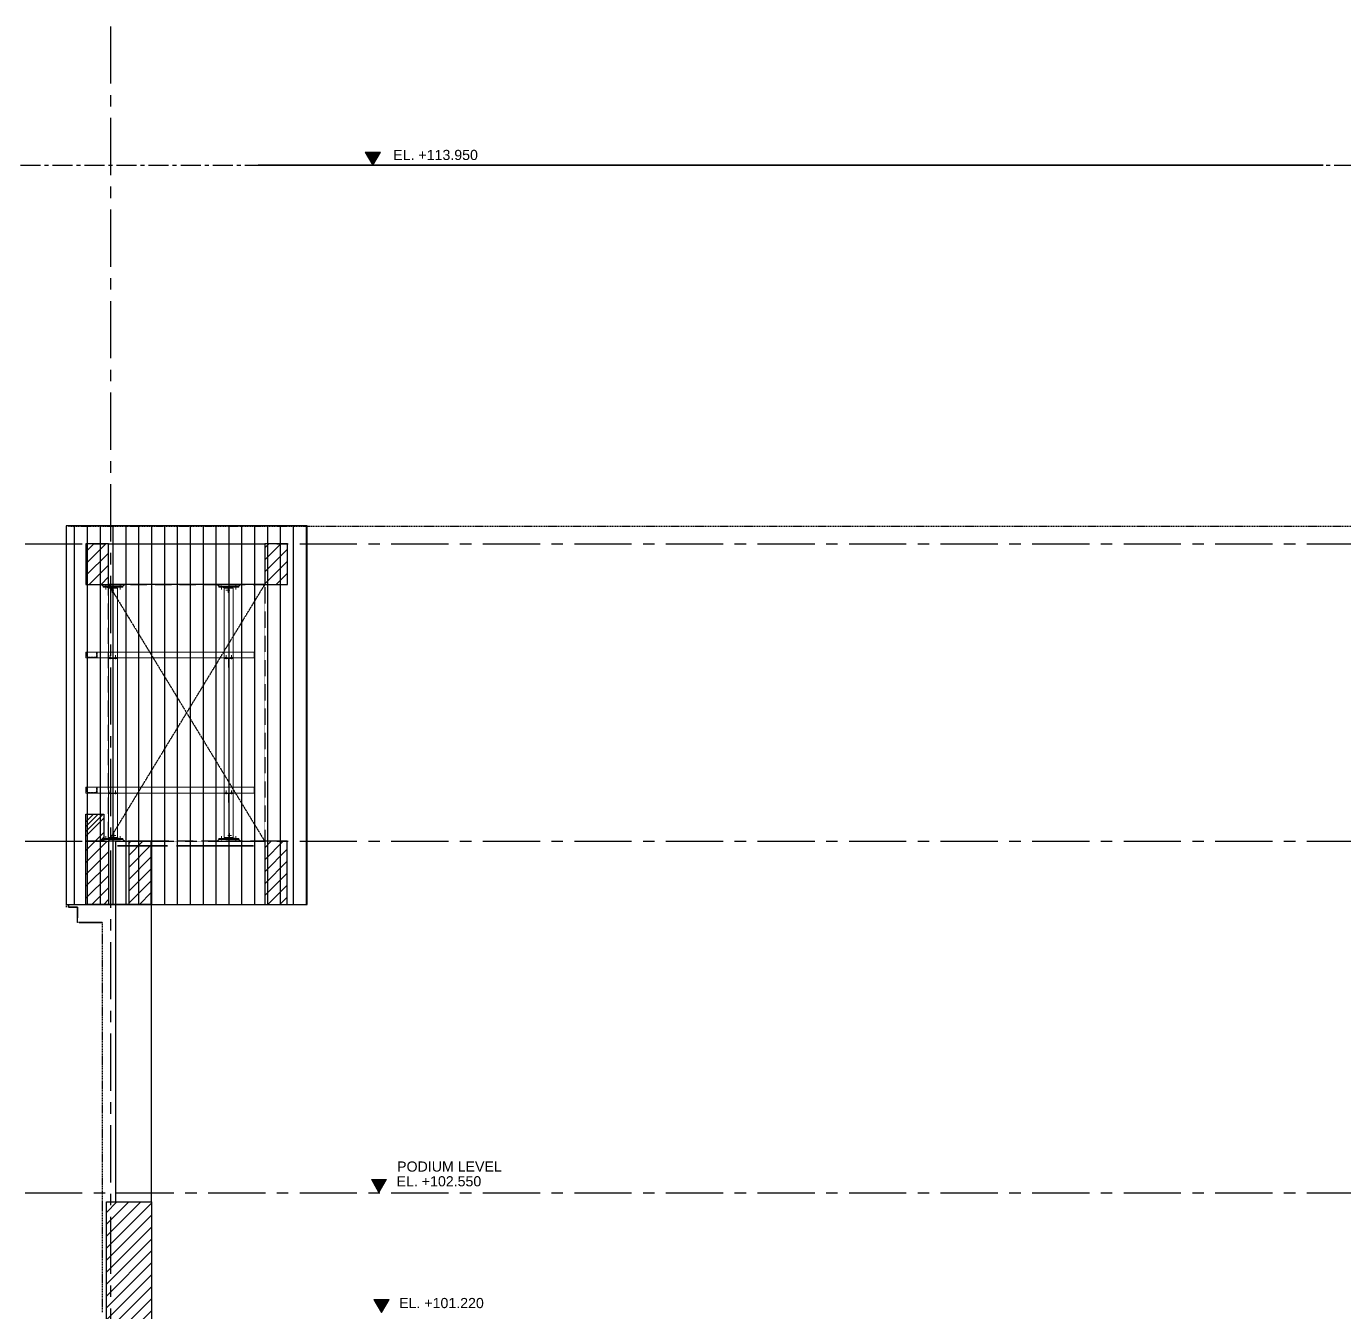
# Model space of a CAD drawing. Header units: millimetres. Extents: x 652554 to 1678317, y -308114 to 170803.
# Drawn here: x 824282 to 838911, y -45157 to -30885 of the extents above; entities that cross this region are included whole.
import ezdxf

# ---------------------------------------------------------------- set-up
doc = ezdxf.new("R2010")
doc.units = ezdxf.units.MM
for name, pattern in [('CENTER', [50.8, 31.75, -6.35, 6.35, -6.35]), ('HIDDEN', [0.375, 0.25, -0.125]), ('XKITLINE00', [0]), ('XKITLINE02', [4, 2, -2])]:
    doc.linetypes.add(name, pattern=pattern)
for name, color, linetype, lineweight in [('A-COLS-E', 7, 'Continuous', 35), ('A-GLAZ-CURT', 7, 'Continuous', 9), ('A-GLAZ-CWMG', 7, 'Continuous', 35), ('Bolt', 7, 'Continuous', 0), ('Part', 7, 'Continuous', 0), ('WALL-E', 7, 'Continuous', 35), ('Z-230_A_LEVEL', 7, 'Continuous', 9)]:
    doc.layers.add(name, color=color, linetype=linetype, lineweight=lineweight)
doc.layers.add('DIM', color=7, linetype='Continuous')
doc.styles.add('Arial_2', font='arial.ttf', dxfattribs={"height": 3})
pattern_1 = [(45, (-790658.35, 142188.7), (-66.291261, 66.291261), [])]

# ---------------------------------------------------------------- blocks, each defined once
blk = doc.blocks.new('*A15932753')
at = {"layer": 'Part', "color": 7, "linetype": 'XKITLINE00', "lineweight": 0}
for p, q in [((3268.443203, 248.849652), (3268.443203, 248.199652)), ((3268.443203, 248.849652), (3287.093202, 248.849652)), ((3287.093202, 248.849652), (3287.093202, 248.199652)), ((3268.443203, 248.199652), (3287.093202, 248.199652))]:
    blk.add_line(p, q, dxfattribs=at)
blk = doc.blocks.new('*A15962754')
at = {"layer": 'Part', "color": 7, "linetype": 'XKITLINE00', "lineweight": 0}
for p, q in [((3283.193202, 256.149652), (3282.993202, 256.349652)), ((3285.393202, 256.149652), (3283.193202, 256.149652)), ((3285.593202, 256.349652), (3285.393202, 256.149652))]:
    blk.add_line(p, q, dxfattribs=at)
at = {"layer": 'Part', "color": 7, "linetype": 'XKITLINE02', "lineweight": 0}
blk.add_line((3282.993202, 256.349652), (3285.593202, 256.349652), dxfattribs=at)
blk = doc.blocks.new('*A16092755')
at = {"layer": 'Part', "color": 7, "linetype": 'XKITLINE00', "lineweight": 0}
for p, q in [((3270.943202, 255.949652), (3271.943202, 255.949652)), ((3270.943202, 255.949652), (3270.943202, 248.849652)), ((3271.943202, 255.949652), (3271.943202, 248.849652)), ((3270.943202, 248.139652), (3270.943202, 233.849652)), ((3271.943202, 248.139652), (3271.943202, 233.849652)), ((3270.943202, 233.139652), (3270.943202, 228.249652)), ((3271.943202, 233.139652), (3271.943202, 228.249652)), ((3271.943202, 228.249652), (3270.943202, 228.249652))]:
    blk.add_line(p, q, dxfattribs=at)
at = {"layer": 'Part', "color": 7, "linetype": 'XKITLINE02', "lineweight": 0}
for p, q in [((3270.943202, 248.849652), (3270.943202, 248.139652)), ((3271.943202, 248.849652), (3271.943202, 248.139652)), ((3270.943202, 233.849652), (3270.943202, 233.139652)), ((3271.943202, 233.849652), (3271.943202, 233.139652))]:
    blk.add_line(p, q, dxfattribs=at)
blk = doc.blocks.new('*A16102756')
at = {"layer": 'Part', "color": 7, "linetype": 'XKITLINE00', "lineweight": 0}
for p, q in [((3283.793202, 255.949652), (3284.793202, 255.949652)), ((3283.793202, 255.949652), (3283.793202, 248.849652)), ((3284.793202, 255.949652), (3284.793202, 248.849652)), ((3283.793202, 248.139652), (3283.793202, 233.849652)), ((3284.793202, 248.139652), (3284.793202, 233.849652)), ((3283.793202, 233.139652), (3283.793202, 228.249652)), ((3284.793202, 233.139652), (3284.793202, 228.249652)), ((3284.793202, 228.249652), (3283.793202, 228.249652))]:
    blk.add_line(p, q, dxfattribs=at)
at = {"layer": 'Part', "color": 7, "linetype": 'XKITLINE02', "lineweight": 0}
for p, q in [((3283.793202, 248.849652), (3283.793202, 248.139652)), ((3284.793202, 248.849652), (3284.793202, 248.139652)), ((3283.793202, 233.849652), (3283.793202, 233.139652)), ((3284.793202, 233.849652), (3284.793202, 233.139652))]:
    blk.add_line(p, q, dxfattribs=at)
blk = doc.blocks.new('*A16122757')
at = {"layer": 'Part', "color": 7, "linetype": 'XKITLINE00', "lineweight": 0}
for p, q in [((3270.343202, 228.049652), (3270.343202, 228.149652)), ((3270.343202, 228.149652), (3272.543202, 228.149652)), ((3270.343202, 228.049652), (3272.543202, 228.049652)), ((3272.543202, 228.049652), (3272.543202, 228.149652))]:
    blk.add_line(p, q, dxfattribs=at)
blk = doc.blocks.new('*A16132758')
at = {"layer": 'Part', "color": 7, "linetype": 'XKITLINE02', "lineweight": 0}
for p, q in [((3271.523202, 228.749652), (3271.473202, 228.749652)), ((3271.473202, 228.749652), (3271.473202, 228.249652)), ((3271.523202, 228.749652), (3271.523202, 228.249652)), ((3271.473202, 228.149652), (3272.073202, 228.149652))]:
    blk.add_line(p, q, dxfattribs=at)
at = {"layer": 'Part', "color": 7, "linetype": 'XKITLINE00', "lineweight": 0}
for p, q in [((3271.473202, 228.249652), (3271.473202, 228.149652)), ((3271.523202, 228.249652), (3271.523202, 228.199652)), ((3272.073202, 228.199652), (3271.523202, 228.199652)), ((3272.073202, 228.149652), (3272.073202, 228.199652))]:
    blk.add_line(p, q, dxfattribs=at)
blk = doc.blocks.new('*A16142759')
at = {"layer": 'Part', "color": 7, "linetype": 'XKITLINE00', "lineweight": 0}
for p, q in [((3270.143202, 227.849652), (3270.343202, 228.049652)), ((3270.343202, 228.049652), (3272.543202, 228.049652)), ((3272.543202, 228.049652), (3272.743202, 227.849652))]:
    blk.add_line(p, q, dxfattribs=at)
at = {"layer": 'Part', "color": 7, "linetype": 'XKITLINE02', "lineweight": 0}
blk.add_line((3272.743202, 227.849652), (3270.143202, 227.849652), dxfattribs=at)
blk = doc.blocks.new('*A16152760')
at = {"layer": 'Part', "color": 7, "linetype": 'XKITLINE00', "lineweight": 0}
for p, q in [((3283.193202, 228.049652), (3283.193202, 228.149652)), ((3283.193202, 228.149652), (3285.393202, 228.149652)), ((3283.193202, 228.049652), (3285.393202, 228.049652)), ((3285.393202, 228.049652), (3285.393202, 228.149652))]:
    blk.add_line(p, q, dxfattribs=at)
blk = doc.blocks.new('*A16162761')
at = {"layer": 'Part', "color": 7, "linetype": 'XKITLINE02', "lineweight": 0}
for p, q in [((3284.373202, 228.749652), (3284.323202, 228.749652)), ((3284.323202, 228.749652), (3284.323202, 228.249652)), ((3284.373202, 228.749652), (3284.373202, 228.249652)), ((3284.323202, 228.149652), (3284.923202, 228.149652))]:
    blk.add_line(p, q, dxfattribs=at)
at = {"layer": 'Part', "color": 7, "linetype": 'XKITLINE00', "lineweight": 0}
for p, q in [((3284.323202, 228.249652), (3284.323202, 228.149652)), ((3284.373202, 228.249652), (3284.373202, 228.199652)), ((3284.923202, 228.199652), (3284.373202, 228.199652)), ((3284.923202, 228.149652), (3284.923202, 228.199652))]:
    blk.add_line(p, q, dxfattribs=at)
blk = doc.blocks.new('*A16172762')
at = {"layer": 'Part', "color": 7, "linetype": 'XKITLINE00', "lineweight": 0}
for p, q in [((3282.993202, 227.849652), (3283.193202, 228.049652)), ((3283.193202, 228.049652), (3285.393202, 228.049652)), ((3285.393202, 228.049652), (3285.593202, 227.849652))]:
    blk.add_line(p, q, dxfattribs=at)
at = {"layer": 'Part', "color": 7, "linetype": 'XKITLINE02', "lineweight": 0}
blk.add_line((3285.593202, 227.849652), (3282.993202, 227.849652), dxfattribs=at)
blk = doc.blocks.new('*A16182763')
at = {"layer": 'Part', "color": 7, "linetype": 'XKITLINE00', "lineweight": 0}
for p, q in [((3268.443203, 233.849652), (3268.443203, 233.199652)), ((3268.443203, 233.849652), (3287.093202, 233.849652)), ((3268.443203, 233.199652), (3287.093202, 233.199652)), ((3287.093202, 233.849652), (3287.093202, 233.199652))]:
    blk.add_line(p, q, dxfattribs=at)
blk = doc.blocks.new('*A16192764')
at = {"layer": 'Part', "color": 7, "linetype": 'XKITLINE00', "lineweight": 0}
for p, q in [((3271.473202, 233.139652), (3271.413202, 233.139652)), ((3271.413202, 233.139652), (3271.413202, 232.139652)), ((3271.413202, 232.839652), (3271.473202, 232.839652)), ((3271.473202, 233.139652), (3271.473202, 232.139652)), ((3271.413202, 232.139652), (3271.473202, 232.139652))]:
    blk.add_line(p, q, dxfattribs=at)
blk = doc.blocks.new('*A16202765')
at = {"layer": 'Part', "color": 7, "linetype": 'XKITLINE00', "lineweight": 0}
for p, q in [((3270.943202, 233.139652), (3270.943202, 233.199652)), ((3271.943202, 233.139652), (3270.943202, 233.139652)), ((3271.943202, 233.139652), (3271.943202, 233.199652))]:
    blk.add_line(p, q, dxfattribs=at)
at = {"layer": 'Part', "color": 7, "linetype": 'XKITLINE02', "lineweight": 0}
blk.add_line((3271.943202, 233.199652), (3270.943202, 233.199652), dxfattribs=at)
blk = doc.blocks.new('*A16222766')
at = {"layer": 'Part', "color": 7, "linetype": 'XKITLINE00', "lineweight": 0}
for p, q in [((3284.323202, 233.139652), (3284.263202, 233.139652)), ((3284.263202, 233.139652), (3284.263202, 232.139652)), ((3284.263202, 232.839652), (3284.323202, 232.839652)), ((3284.323202, 233.139652), (3284.323202, 232.139652)), ((3284.263202, 232.139652), (3284.323202, 232.139652))]:
    blk.add_line(p, q, dxfattribs=at)
blk = doc.blocks.new('*A16232767')
at = {"layer": 'Part', "color": 7, "linetype": 'XKITLINE00', "lineweight": 0}
for p, q in [((3283.793202, 233.139652), (3283.793202, 233.199652)), ((3284.793202, 233.139652), (3283.793202, 233.139652)), ((3284.793202, 233.139652), (3284.793202, 233.199652))]:
    blk.add_line(p, q, dxfattribs=at)
at = {"layer": 'Part', "color": 7, "linetype": 'XKITLINE02', "lineweight": 0}
blk.add_line((3284.793202, 233.199652), (3283.793202, 233.199652), dxfattribs=at)
blk = doc.blocks.new('*A16282768')
at = {"layer": 'Bolt', "color": 7, "linetype": 'XKITLINE02', "lineweight": 0}
for p, q in [((3271.552402, 255.699652), (3271.123202, 255.699652)), ((3271.413202, 255.769652), (3271.363202, 255.769652)), ((3271.413202, 255.629652), (3271.363202, 255.629652)), ((3271.473202, 255.769652), (3271.413202, 255.769652)), ((3271.473202, 255.629652), (3271.413202, 255.629652))]:
    blk.add_line(p, q, dxfattribs=at)
blk = doc.blocks.new('*A16292769')
at = {"layer": 'Bolt'}
for points in [[(3270.71, 256.15), (3270.71, 256.05), (3270.57, 256.05), (3270.57, 256.15)], [(3272.31, 256.15), (3272.31, 256.05), (3272.17, 256.05), (3272.17, 256.15)]]:
    blk.add_hatch(color=7, dxfattribs=at).paths.add_polyline_path(points, flags=17)
at = {"layer": 'Bolt', "color": 7, "linetype": 'XKITLINE00', "lineweight": 0}
for p, q in [((3270.57, 256.15), (3270.57, 256.05)), ((3270.64, 256.23), (3270.64, 255.8)), ((3270.71, 256.15), (3270.71, 256.05)), ((3272.17, 256.15), (3272.17, 256.05)), ((3272.24, 256.23), (3272.24, 255.8)), ((3272.31, 256.15), (3272.31, 256.05))]:
    blk.add_line(p, q, dxfattribs=at)
blk = doc.blocks.new('*A16302770')
at = {"layer": 'Bolt', "color": 7, "linetype": 'XKITLINE02', "lineweight": 0}
for p, q in [((3284.402402, 255.699652), (3283.973202, 255.699652)), ((3284.263202, 255.769652), (3284.213202, 255.769652)), ((3284.263202, 255.629652), (3284.213202, 255.629652)), ((3284.323202, 255.769652), (3284.263202, 255.769652)), ((3284.323202, 255.629652), (3284.263202, 255.629652))]:
    blk.add_line(p, q, dxfattribs=at)
blk = doc.blocks.new('*A16312771')
at = {"layer": 'Bolt'}
for points in [[(3283.56, 256.15), (3283.56, 256.05), (3283.42, 256.05), (3283.42, 256.15)], [(3285.16, 256.15), (3285.16, 256.05), (3285.02, 256.05), (3285.02, 256.15)]]:
    blk.add_hatch(color=7, dxfattribs=at).paths.add_polyline_path(points, flags=17)
at = {"layer": 'Bolt', "color": 7, "linetype": 'XKITLINE00', "lineweight": 0}
for p, q in [((3283.42, 256.15), (3283.42, 256.05)), ((3283.49, 256.23), (3283.49, 255.8)), ((3283.56, 256.15), (3283.56, 256.05)), ((3285.02, 256.15), (3285.02, 256.05)), ((3285.09, 256.23), (3285.09, 255.8)), ((3285.16, 256.15), (3285.16, 256.05))]:
    blk.add_line(p, q, dxfattribs=at)
blk = doc.blocks.new('*A16362772')
at = {"layer": 'Bolt', "color": 7, "linetype": 'XKITLINE02', "lineweight": 0}
for p, q in [((3271.334002, 228.499652), (3271.763202, 228.499652)), ((3271.413202, 228.569652), (3271.473202, 228.569652)), ((3271.413202, 228.429652), (3271.473202, 228.429652)), ((3271.473202, 228.569652), (3271.523202, 228.569652)), ((3271.473202, 228.429652), (3271.523202, 228.429652))]:
    blk.add_line(p, q, dxfattribs=at)
blk = doc.blocks.new('*A16372773')
at = {"layer": 'Bolt'}
for points in [[(3270.71, 228.15), (3270.71, 228.05), (3270.57, 228.05), (3270.57, 228.15)], [(3272.31, 228.15), (3272.31, 228.05), (3272.17, 228.05), (3272.17, 228.15)]]:
    blk.add_hatch(color=7, dxfattribs=at).paths.add_polyline_path(points, flags=17)
at = {"layer": 'Bolt', "color": 7, "linetype": 'XKITLINE00', "lineweight": 0}
for p, q in [((3270.64, 227.97), (3270.64, 228.4)), ((3272.24, 227.97), (3272.24, 228.4)), ((3270.57, 228.05), (3270.57, 228.15)), ((3270.71, 228.05), (3270.71, 228.15)), ((3272.17, 228.05), (3272.17, 228.15)), ((3272.31, 228.05), (3272.31, 228.15))]:
    blk.add_line(p, q, dxfattribs=at)
blk = doc.blocks.new('*A16382774')
at = {"layer": 'Bolt', "color": 7, "linetype": 'XKITLINE02', "lineweight": 0}
for p, q in [((3284.184002, 228.499652), (3284.613202, 228.499652)), ((3284.263202, 228.569652), (3284.323202, 228.569652)), ((3284.263202, 228.429652), (3284.323202, 228.429652)), ((3284.323202, 228.569652), (3284.373202, 228.569652)), ((3284.323202, 228.429652), (3284.373202, 228.429652))]:
    blk.add_line(p, q, dxfattribs=at)
blk = doc.blocks.new('*A16392775')
at = {"layer": 'Bolt'}
for points in [[(3283.56, 228.15), (3283.56, 228.05), (3283.42, 228.05), (3283.42, 228.15)], [(3285.16, 228.15), (3285.16, 228.05), (3285.02, 228.05), (3285.02, 228.15)]]:
    blk.add_hatch(color=7, dxfattribs=at).paths.add_polyline_path(points, flags=17)
at = {"layer": 'Bolt', "color": 7, "linetype": 'XKITLINE00', "lineweight": 0}
for p, q in [((3283.49, 227.97), (3283.49, 228.4)), ((3285.09, 227.97), (3285.09, 228.4)), ((3283.42, 228.05), (3283.42, 228.15)), ((3283.56, 228.05), (3283.56, 228.15)), ((3285.02, 228.05), (3285.02, 228.15)), ((3285.16, 228.05), (3285.16, 228.15))]:
    blk.add_line(p, q, dxfattribs=at)
blk = doc.blocks.new('*A16402776')
at = {"layer": 'Bolt'}
for points in [[(3271.21, 233.26), (3271.21, 233.2), (3271.07, 233.2), (3271.07, 233.26)], [(3271.21, 233.2), (3271.21, 233.14), (3271.07, 233.14), (3271.07, 233.2)], [(3271.81, 233.26), (3271.81, 233.2), (3271.67, 233.2), (3271.67, 233.26)], [(3271.81, 233.2), (3271.81, 233.14), (3271.67, 233.14), (3271.67, 233.2)]]:
    blk.add_hatch(color=7, dxfattribs=at).paths.add_polyline_path(points, flags=17)
at = {"layer": 'Bolt', "color": 7, "linetype": 'XKITLINE00', "lineweight": 0}
for p, q in [((3271.07, 233.2), (3271.07, 233.26)), ((3271.07, 233.14), (3271.07, 233.2)), ((3271.14, 233.06), (3271.14, 233.49)), ((3271.21, 233.2), (3271.21, 233.26)), ((3271.21, 233.14), (3271.21, 233.2)), ((3271.67, 233.2), (3271.67, 233.26)), ((3271.67, 233.14), (3271.67, 233.2)), ((3271.74, 233.06), (3271.74, 233.49)), ((3271.81, 233.2), (3271.81, 233.26)), ((3271.81, 233.14), (3271.81, 233.2))]:
    blk.add_line(p, q, dxfattribs=at)
blk = doc.blocks.new('*A16412777')
at = {"layer": 'Bolt'}
for points in [[(3284.06, 233.26), (3284.06, 233.2), (3283.92, 233.2), (3283.92, 233.26)], [(3284.06, 233.2), (3284.06, 233.14), (3283.92, 233.14), (3283.92, 233.2)], [(3284.66, 233.26), (3284.66, 233.2), (3284.52, 233.2), (3284.52, 233.26)], [(3284.66, 233.2), (3284.66, 233.14), (3284.52, 233.14), (3284.52, 233.2)]]:
    blk.add_hatch(color=7, dxfattribs=at).paths.add_polyline_path(points, flags=17)
at = {"layer": 'Bolt', "color": 7, "linetype": 'XKITLINE00', "lineweight": 0}
for p, q in [((3283.92, 233.2), (3283.92, 233.26)), ((3283.92, 233.14), (3283.92, 233.2)), ((3283.99, 233.06), (3283.99, 233.49)), ((3284.06, 233.2), (3284.06, 233.26)), ((3284.06, 233.14), (3284.06, 233.2)), ((3284.52, 233.2), (3284.52, 233.26)), ((3284.52, 233.14), (3284.52, 233.2)), ((3284.59, 233.06), (3284.59, 233.49)), ((3284.66, 233.2), (3284.66, 233.26)), ((3284.66, 233.14), (3284.66, 233.2))]:
    blk.add_line(p, q, dxfattribs=at)
blk = doc.blocks.new('*A16472778')
at = {"layer": 'Part', "color": 7, "linetype": 'XKITLINE00', "lineweight": 0}
for p, q in [((3270.943202, 248.139652), (3270.943202, 248.199652)), ((3271.943202, 248.139652), (3270.943202, 248.139652)), ((3271.943202, 248.139652), (3271.943202, 248.199652))]:
    blk.add_line(p, q, dxfattribs=at)
at = {"layer": 'Part', "color": 7, "linetype": 'XKITLINE02', "lineweight": 0}
blk.add_line((3271.943202, 248.199652), (3270.943202, 248.199652), dxfattribs=at)
blk = doc.blocks.new('*A16482779')
at = {"layer": 'Part', "color": 7, "linetype": 'XKITLINE00', "lineweight": 0}
for p, q in [((3271.473202, 248.139652), (3271.413202, 248.139652)), ((3271.413202, 248.139652), (3271.413202, 247.139652)), ((3271.413202, 247.839652), (3271.473202, 247.839652)), ((3271.473202, 248.139652), (3271.473202, 247.139652)), ((3271.413202, 247.139652), (3271.473202, 247.139652))]:
    blk.add_line(p, q, dxfattribs=at)
blk = doc.blocks.new('*A16492780')
at = {"layer": 'Part', "color": 7, "linetype": 'XKITLINE00', "lineweight": 0}
for p, q in [((3272.543202, 256.149652), (3270.343202, 256.149652)), ((3270.343202, 256.149652), (3270.343202, 256.049652)), ((3272.543202, 256.049652), (3270.343202, 256.049652)), ((3272.543202, 256.149652), (3272.543202, 256.049652))]:
    blk.add_line(p, q, dxfattribs=at)
blk = doc.blocks.new('*A16502781')
at = {"layer": 'Part', "color": 7, "linetype": 'XKITLINE00', "lineweight": 0}
for p, q in [((3270.813202, 256.049652), (3270.813202, 255.999652)), ((3271.413202, 256.049652), (3271.413202, 255.949652)), ((3270.813202, 255.999652), (3271.363202, 255.999652)), ((3271.363202, 255.999652), (3271.363202, 255.949652))]:
    blk.add_line(p, q, dxfattribs=at)
at = {"layer": 'Part', "color": 7, "linetype": 'XKITLINE02', "lineweight": 0}
for p, q in [((3271.413202, 256.049652), (3270.813202, 256.049652)), ((3271.363202, 255.949652), (3271.363202, 255.449652)), ((3271.363202, 255.449652), (3271.413202, 255.449652)), ((3271.413202, 255.949652), (3271.413202, 255.449652))]:
    blk.add_line(p, q, dxfattribs=at)
blk = doc.blocks.new('*A16512782')
at = {"layer": 'Part', "color": 7, "linetype": 'XKITLINE00', "lineweight": 0}
for p, q in [((3270.343202, 256.149652), (3270.143202, 256.349652)), ((3272.543202, 256.149652), (3270.343202, 256.149652)), ((3272.743202, 256.349652), (3272.543202, 256.149652))]:
    blk.add_line(p, q, dxfattribs=at)
at = {"layer": 'Part', "color": 7, "linetype": 'XKITLINE02', "lineweight": 0}
blk.add_line((3270.143202, 256.349652), (3272.743202, 256.349652), dxfattribs=at)
blk = doc.blocks.new('*A16522783')
at = {"layer": 'Bolt'}
for points in [[(3271.21, 248.26), (3271.21, 248.2), (3271.07, 248.2), (3271.07, 248.26)], [(3271.21, 248.2), (3271.21, 248.14), (3271.07, 248.14), (3271.07, 248.2)], [(3271.81, 248.26), (3271.81, 248.2), (3271.67, 248.2), (3271.67, 248.26)], [(3271.81, 248.2), (3271.81, 248.14), (3271.67, 248.14), (3271.67, 248.2)]]:
    blk.add_hatch(color=7, dxfattribs=at).paths.add_polyline_path(points, flags=17)
at = {"layer": 'Bolt', "color": 7, "linetype": 'XKITLINE00', "lineweight": 0}
for p, q in [((3271.07, 248.2), (3271.07, 248.26)), ((3271.07, 248.14), (3271.07, 248.2)), ((3271.14, 248.06), (3271.14, 248.49)), ((3271.21, 248.2), (3271.21, 248.26)), ((3271.21, 248.14), (3271.21, 248.2)), ((3271.67, 248.2), (3271.67, 248.26)), ((3271.67, 248.14), (3271.67, 248.2)), ((3271.74, 248.06), (3271.74, 248.49)), ((3271.81, 248.2), (3271.81, 248.26)), ((3271.81, 248.14), (3271.81, 248.2))]:
    blk.add_line(p, q, dxfattribs=at)
blk = doc.blocks.new('*A16552784')
at = {"layer": 'Part', "color": 7, "linetype": 'XKITLINE00', "lineweight": 0}
for p, q in [((3283.793202, 248.139652), (3283.793202, 248.199652)), ((3284.793202, 248.139652), (3283.793202, 248.139652)), ((3284.793202, 248.139652), (3284.793202, 248.199652))]:
    blk.add_line(p, q, dxfattribs=at)
at = {"layer": 'Part', "color": 7, "linetype": 'XKITLINE02', "lineweight": 0}
blk.add_line((3284.793202, 248.199652), (3283.793202, 248.199652), dxfattribs=at)
blk = doc.blocks.new('*A16562785')
at = {"layer": 'Part', "color": 7, "linetype": 'XKITLINE00', "lineweight": 0}
for p, q in [((3284.323202, 248.139652), (3284.263202, 248.139652)), ((3284.263202, 248.139652), (3284.263202, 247.139652)), ((3284.263202, 247.839652), (3284.323202, 247.839652)), ((3284.323202, 248.139652), (3284.323202, 247.139652)), ((3284.263202, 247.139652), (3284.323202, 247.139652))]:
    blk.add_line(p, q, dxfattribs=at)
blk = doc.blocks.new('*A16572786')
at = {"layer": 'Part', "color": 7, "linetype": 'XKITLINE00', "lineweight": 0}
for p, q in [((3285.393202, 256.149652), (3283.193202, 256.149652)), ((3283.193202, 256.149652), (3283.193202, 256.049652)), ((3285.393202, 256.049652), (3283.193202, 256.049652)), ((3285.393202, 256.149652), (3285.393202, 256.049652))]:
    blk.add_line(p, q, dxfattribs=at)
blk = doc.blocks.new('*A16582787')
at = {"layer": 'Part', "color": 7, "linetype": 'XKITLINE00', "lineweight": 0}
for p, q in [((3283.663202, 256.049652), (3283.663202, 255.999652)), ((3284.263202, 256.049652), (3284.263202, 255.949652)), ((3283.663202, 255.999652), (3284.213202, 255.999652)), ((3284.213202, 255.999652), (3284.213202, 255.949652))]:
    blk.add_line(p, q, dxfattribs=at)
at = {"layer": 'Part', "color": 7, "linetype": 'XKITLINE02', "lineweight": 0}
for p, q in [((3284.263202, 256.049652), (3283.663202, 256.049652)), ((3284.213202, 255.949652), (3284.213202, 255.449652)), ((3284.213202, 255.449652), (3284.263202, 255.449652)), ((3284.263202, 255.949652), (3284.263202, 255.449652))]:
    blk.add_line(p, q, dxfattribs=at)
blk = doc.blocks.new('*A16592788')
at = {"layer": 'Bolt'}
for points in [[(3284.06, 248.26), (3284.06, 248.2), (3283.92, 248.2), (3283.92, 248.26)], [(3284.06, 248.2), (3284.06, 248.14), (3283.92, 248.14), (3283.92, 248.2)], [(3284.66, 248.26), (3284.66, 248.2), (3284.52, 248.2), (3284.52, 248.26)], [(3284.66, 248.2), (3284.66, 248.14), (3284.52, 248.14), (3284.52, 248.2)]]:
    blk.add_hatch(color=7, dxfattribs=at).paths.add_polyline_path(points, flags=17)
at = {"layer": 'Bolt', "color": 7, "linetype": 'XKITLINE00', "lineweight": 0}
for p, q in [((3283.92, 248.2), (3283.92, 248.26)), ((3283.92, 248.14), (3283.92, 248.2)), ((3283.99, 248.06), (3283.99, 248.49)), ((3284.06, 248.2), (3284.06, 248.26)), ((3284.06, 248.14), (3284.06, 248.2)), ((3284.52, 248.2), (3284.52, 248.26)), ((3284.52, 248.14), (3284.52, 248.2)), ((3284.59, 248.06), (3284.59, 248.49)), ((3284.66, 248.2), (3284.66, 248.26)), ((3284.66, 248.14), (3284.66, 248.2))]:
    blk.add_line(p, q, dxfattribs=at)
blk = doc.blocks.new('Level - STR - Level-4265360-SECTION E')
at = {"layer": 'Z-230_A_LEVEL'}
blk.add_hatch(color=7, dxfattribs=at).paths.add_polyline_path([(25324, 101929), (25773, 101152), (26221, 101929)])
at = {"layer": 'Z-230_A_LEVEL', "color": 7}
for p, q in [((25324, 101929), (26221, 101929)), ((25773, 101152), (25324, 101929)), ((26221, 101929), (25773, 101152))]:
    blk.add_line(p, q, dxfattribs=at)

msp = doc.modelspace()

# ---------------------------------------------------------------- hatches: boundary and pattern name
h = msp.add_hatch()
h.set_pattern_fill('ANSI31', scale=45, angle=45)
h.paths.add_polyline_path([(827398.7885, -36426.6516), (824723.3744, -36426.6516), (824723.3744, -40626.6506), (827398.7885, -40626.6506)])
h = msp.add_hatch()
h.set_pattern_fill('ANSI31', scale=750)
h.set_pattern_definition(pattern_1)
h.paths.add_polyline_path([(824943.3744, -37076.6516), (825193.3758, -37076.6516), (825193.3758, -36626.6516), (824943.3744, -36626.6516)])
h = msp.add_hatch()
h.set_pattern_fill('ANSI31', scale=750)
h.set_pattern_definition([(45, (-788856.68, 142444.51), (-66.291261, 66.291261), [])])
h.paths.add_polyline_path([(826927.3748, -37076.6516), (827177.3748, -37076.6516), (827177.3748, -36626.6516), (826928.7884, -36626.6516)])
h = msp.add_hatch()
h.set_pattern_fill('ANSI34', scale=300)
h.set_pattern_definition([(45, (-790658.35, 142188.7), (-159.099026, 159.099026), []), (45, (-790605.32, 142188.7), (-159.099026, 159.099026), []), (45, (-790552.28, 142188.7), (-159.099026, 159.099026), []), (45, (-790499.25, 142188.7), (-159.099026, 159.099026), [])])
h.paths.add_polyline_path([(824943.3744, -39626.6516), (825143.3757, -39626.6516), (825143.3757, -39926.6516), (824943.3744, -39926.6516)])
h = msp.add_hatch()
h.set_pattern_fill('ANSI31', scale=750)
h.set_pattern_definition(pattern_1)
h.paths.add_polyline_path([(824943.3744, -39926.6516), (825193.3744, -39926.6516), (825193.3744, -40626.6517), (824943.3744, -40626.6517)])
h = msp.add_hatch()
h.set_pattern_fill('ANSI31', scale=750)
h.set_pattern_definition(pattern_1)
h.paths.add_polyline_path([(825418.3744, -40626.6517), (825668.3743, -40626.6517), (825668.3743, -39926.6516), (825418.3744, -39926.6516)])
h = msp.add_hatch()
h.set_pattern_fill('ANSI31', scale=750)
h.set_pattern_definition([(45, (-790559.35, 142188.7), (-66.291261, 66.291261), [])])
h.paths.add_polyline_path([(826927.3742, -40626.6517), (827177.3754, -40626.6517), (827177.3754, -39926.6516), (826927.3742, -39926.6516)])
h = msp.add_hatch()
h.set_pattern_fill('ANSI31', scale=750)
h.set_pattern_definition(pattern_1)
h.paths.add_polyline_path([(822568.377, -48376.6512), (825170.2527, -46536.6517), (825170.3778, -43926.6517), (825670.3792, -43926.6517), (825670.3777, -47136.6517), (825170.2527, -47136.6517), (822568.3762, -48976.6517)])

# ---------------------------------------------------------------- linework, layer by layer
at = {"color": 7, "linetype": 'HIDDEN', "ltscale": 10}
for p, q in [((825193.3755, -39926.6516), (826928.7878, -37076.6512)), ((825193.3758, -37076.6512), (826927.3742, -39926.6516))]:
    msp.add_line(p, q, dxfattribs=at)
at = {"color": 7, "linetype": 'CENTER', "ltscale": 20}
for points in [[(825216.3748, -30884.9802), (825216.3748, -57450.8598)], [(803947.3004, -36626.6516), (848069.8764, -36626.6516)], [(803947.3004, -39926.6516), (848069.8764, -39926.6516)], [(803947.3004, -43826.6517), (848069.8764, -43826.6517)]]:
    msp.add_lwpolyline(points, dxfattribs=at)
at = {"color": 7, "linetype": 'CENTER', "ltscale": 7}
msp.add_lwpolyline([(803947.3004, -32426.6516), (848069.8764, -32426.6516)], dxfattribs=at)
at = {"color": 7}
for points in [[(827398.7885, -36426.6516), (824723.3748, -36426.6516), (824723.3748, -40626.6506), (827398.7885, -40626.6506)], [(824943.3744, -37076.6516), (825193.3758, -37076.6516), (825193.3758, -36626.6516), (824943.3744, -36626.6516)], [(825193.375, -36626.6516), (826928.7878, -36626.6516), (826928.7878, -37076.6512), (825193.375, -37076.6512)], [(826928.7878, -37076.6512), (827178.7892, -37076.6512), (827178.7892, -36626.6512), (826928.7878, -36626.6512)], [(824943.3744, -39626.6516), (825143.3757, -39626.6516), (825143.3757, -39926.6516), (824943.3744, -39926.6516)], [(824943.3744, -39926.6516), (825193.3744, -39926.6516), (825193.3744, -40626.6517), (824943.3744, -40626.6517)], [(825418.3744, -40626.6517), (825668.3743, -40626.6517), (825668.3743, -39926.6516), (825418.3744, -39926.6516)], [(826927.3742, -40626.6517), (827177.3754, -40626.6517), (827177.3754, -39926.6516), (826927.3742, -39926.6516)], [(825270.379, -43926.6517), (825670.3791, -43926.6517), (825670.3791, -40626.6517), (825270.379, -40626.6517)]]:
    msp.add_lwpolyline(points, close=True, dxfattribs=at)
at = {"color": 7, "linetype": 'HIDDEN', "ltscale": 10}
msp.add_lwpolyline([(825193.3758, -37076.6512), (826928.7884, -37076.6512), (826928.7884, -39926.6516), (825193.3758, -39926.6516)], close=True, dxfattribs=at)
at = {"color": 7}
for points in [[(825270.3789, -39926.6516), (825270.3789, -40626.6517)], [(822568.377, -48376.6512), (825170.2527, -46536.6517), (825170.3778, -43926.6517), (825670.3792, -43926.6517), (825670.3777, -47136.6517), (825170.2527, -47136.6517), (822568.3762, -48976.6517), (822568.377, -48376.6512)]]:
    msp.add_lwpolyline(points, dxfattribs=at)
at = {"layer": 'A-COLS-E', "color": 7}
for p, q in [((825693.3648, -39976.6516), (825293.3648, -39976.6516)), ((825293.3648, -39976.6516), (825693.3648, -39976.6516)), ((825693.3648, -39976.6516), (825293.3648, -39976.6516)), ((825293.3648, -39976.6516), (825693.3648, -39976.6516))]:
    msp.add_line(p, q, dxfattribs=at)
at = {"layer": 'A-GLAZ-CURT', "color": 7}
for p, q in [((826803.3749, -40626.6506), (826843.3749, -40626.6506)), ((826843.3749, -40626.6506), (826803.3749, -40626.6506)), ((826803.3749, -40626.6506), (826843.3749, -40626.6506)), ((826805.3749, -40626.6506), (826803.3749, -40626.6506)), ((826843.3749, -40626.6506), (826805.3749, -40626.6506))]:
    msp.add_line(p, q, dxfattribs=at)
at = {"layer": 'A-GLAZ-CWMG', "color": 7}
for p, q in [((824748.3498, -40656.6506), (824748.3498, -40626.6506)), ((824748.3498, -40656.6506), (824748.3498, -40626.6506)), ((824748.3498, -40626.6506), (824748.3498, -40656.6506)), ((824748.3498, -40626.6506), (824748.3498, -40656.6506)), ((824748.3498, -40656.6506), (824848.3499, -40656.6506)), ((824848.3499, -40776.6506), (824848.3499, -40656.6506)), ((824848.3499, -40776.6506), (824848.3499, -40656.6506)), ((824848.3499, -40656.6506), (824848.3499, -40776.6506)), ((824848.3499, -40656.6506), (824848.3499, -40776.6506)), ((825018.3499, -40626.6506), (825293.3648, -40626.6506)), ((824868.3499, -40826.6516), (825123.3499, -40826.6516)), ((825123.3499, -40826.6516), (824868.3499, -40826.6516))]:
    msp.add_line(p, q, dxfattribs=at)
at = {"layer": 'DIM', "color": 7, "linetype": 'HIDDEN', "ltscale": 50}
for p, q in [((824723.3748, -36426.6516), (824723.3748, -40656.6506)), ((846278.3333, -36436), (824748.3498, -36436)), ((824848.3499, -40826.6516), (824848.3499, -40656.6506)), ((825123.3499, -40826.6516), (824848.3499, -40826.6516)), ((825123.3499, -40826.6516), (825123.3499, -45151.6516))]:
    msp.add_line(p, q, dxfattribs=at)
at = {"layer": 'DIM', "color": 7, "linetype": 'HIDDEN'}
msp.add_line((824848.3499, -40656.6506), (824748.3498, -40656.6506), dxfattribs=at)
at = {"layer": 'Part', "color": 7, "linetype": 'XKITLINE00', "lineweight": 0}
for p, q in [((824943.3748, -37891.6516), (824943.3748, -37826.6516)), ((824943.3748, -39391.6516), (824943.3748, -39326.6516))]:
    msp.add_line(p, q, dxfattribs=at)
at = {"layer": 'Part', "color": 7, "linetype": 'XKITLINE02', "lineweight": 0}
for p, q in [((824943.3748, -37826.6516), (824948.531, -37826.6516)), ((825063.2185, -37826.6516), (825068.3748, -37826.6516)), ((825068.3748, -37891.6516), (824943.3748, -37891.6516)), ((824943.3748, -39326.6516), (824948.531, -39326.6516)), ((825068.3748, -39391.6516), (824943.3748, -39391.6516))]:
    msp.add_line(p, q, dxfattribs=at)
at = {"layer": 'Part', "color": 7, "linetype": 'XKITLINE02', "lineweight": 0, "ltscale": 0.2}
for p, q in [((824948.531, -37826.6516), (824953.6935, -37885.6516)), ((824953.6935, -37885.6516), (825058.056, -37885.6516)), ((825058.056, -37885.6516), (825063.2185, -37826.6516)), ((825068.3748, -37826.6516), (825068.3748, -37891.6516)), ((824948.531, -39326.6516), (824953.6935, -39385.6516)), ((825058.056, -39385.6516), (825063.2185, -39326.6516)), ((825063.2185, -39326.6516), (825068.3748, -39326.6516)), ((825068.3748, -39326.6516), (825068.3748, -39391.6516)), ((824953.6935, -39385.6516), (825058.056, -39385.6516))]:
    msp.add_line(p, q, dxfattribs=at)
at = {"layer": 'WALL-E', "color": 7}
for p, q in [((825848.3624, -39976.6516), (825593.3648, -39976.6516)), ((825593.3648, -39976.6516), (825848.3624, -39976.6516)), ((826803.3749, -39976.6516), (825948.3624, -39976.6516)), ((825948.3624, -39976.6516), (826803.3749, -39976.6516))]:
    msp.add_line(p, q, dxfattribs=at)

# ---------------------------------------------------------------- block references
at = {"color": 7, "lineweight": 0, "xscale": 100, "yscale": 100, "zscale": 100}
for name in ['*A16512782', '*A16492780', '*A16292769', '*A16502781', '*A16092755', '*A16282768', '*A15962754', '*A16572786', '*A16312771', '*A16582787', '*A16102756', '*A16302770', '*A15932753', '*A16522783', '*A16592788', '*A16472778', '*A16482779', '*A16552784', '*A16562785', '*A16182763', '*A16202765', '*A16402776', '*A16192764', '*A16232767', '*A16412777', '*A16222766', '*A16142759', '*A16122757', '*A16372773', '*A16362772', '*A16132758', '*A16172762', '*A16152760', '*A16392775', '*A16382774', '*A16162761']:
    msp.add_blockref(name, (498099.0545, -62711.6168), dxfattribs=at)
at = {"layer": 'Z-230_A_LEVEL', "color": 7, "xscale": 0.1875000000000001, "yscale": 0.1875000000000001, "zscale": 0.1875000000000001}
for p in [(823294.1139, -51392.6572), (823362.114, -62792.6573), (823391.4237, -64122.6573)]:
    msp.add_blockref('Level - STR - Level-4265360-SECTION E', p, dxfattribs=at)

# ---------------------------------------------------------------- texts
at = {"layer": 'Z-230_A_LEVEL', "color": 7, "style": 'Arial_2'}
for s, p in [('PODIUM LEVEL', (828396.6301, -43592.0117)), ('EL. +102.550', (828390.8337, -43755.5514)), ('EL. +101.220', (828419.1538, -45106.2922))]:
    msp.add_text(s, height=112.5, rotation=360, dxfattribs=at).set_placement(p)

# ---------------------------------------------------------------- next in the draw order: texts
at = {"layer": 'Z-230_A_LEVEL', "color": 7, "insert": (828353.6981, -32255.2326), "char_height": 112.5, "width": 961.913419, "attachment_point": 1, "style": 'Arial_2', "bg_fill": 3, "box_fill_scale": 1, "bg_fill_color": 256, "bg_fill_transparency": 0}
msp.add_mtext('EL. +113.950', dxfattribs=at)

# ---------------------------------------------------------------- next in the draw order: linework, layer by layer
at = {"layer": 'WALL-E', "color": 7}
msp.add_line((838673.3749, -32426.6516), (826853.3749, -32426.6516), dxfattribs=at)

doc.saveas('drawing.dxf')
